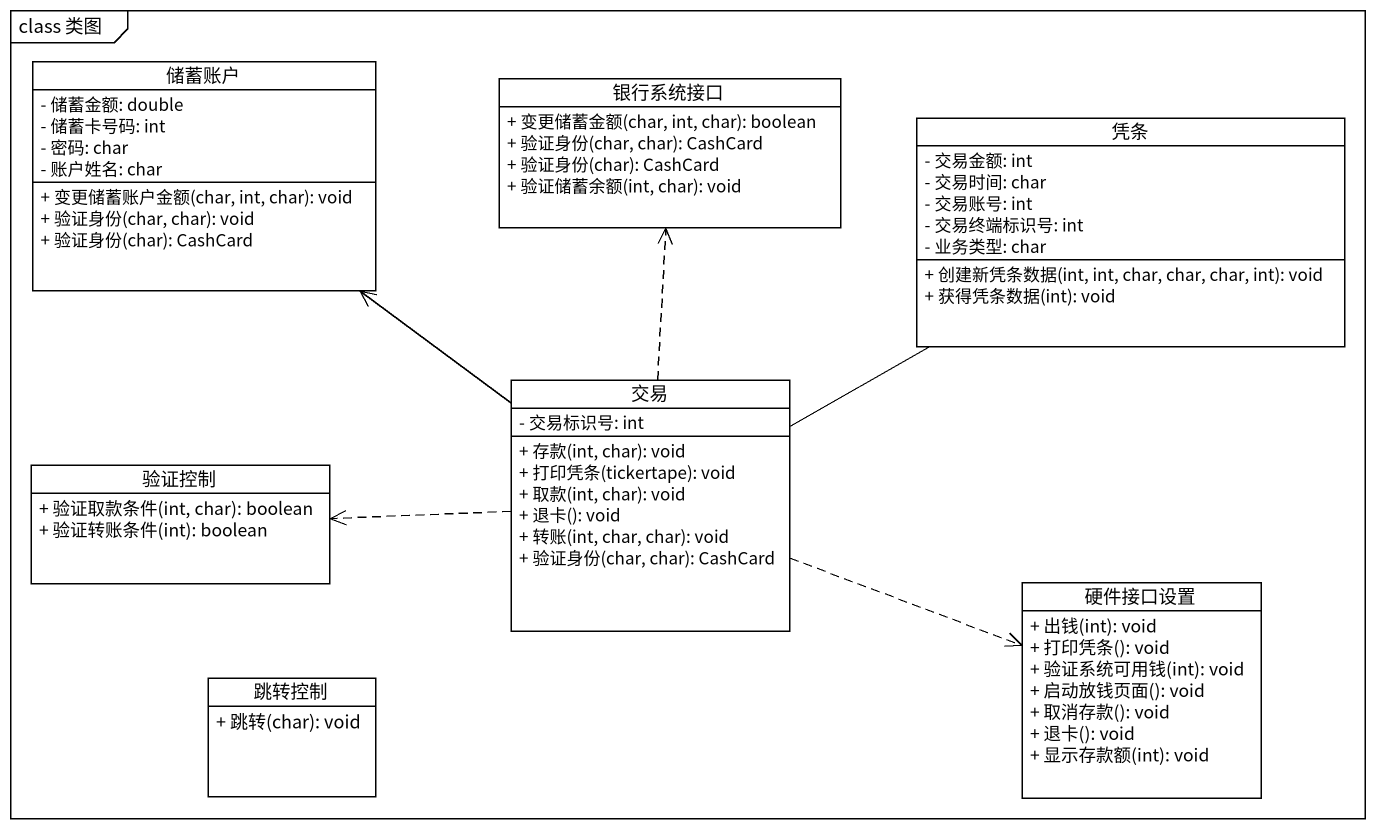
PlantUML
@startuml
mainframe class 类图
hide circle
hide empty members
skinparam classAttributeIconSize 0
class 储蓄账户 {
  - 储蓄金额: double
  - 储蓄卡号码: int
  - 密码: char
  - 账户姓名: char
  + 变更储蓄账户金额(char, int, char): void
  + 验证身份(char, char): void
  + 验证身份(char): CashCard
}
class 银行系统接口 {
  + 变更储蓄金额(char, int, char): boolean
  + 验证身份(char, char): CashCard
  + 验证身份(char): CashCard
  + 验证储蓄余额(int, char): void
}
class 凭条 {
  - 交易金额: int
  - 交易时间: char
  - 交易账号: int
  - 交易终端标识号: int
  - 业务类型: char
  + 创建新凭条数据(int, int, char, char, char, int): void
  + 获得凭条数据(int): void
}
class 交易 {
  - 交易标识号: int
  + 存款(int, char): void
  + 打印凭条(tickertape): void
  + 取款(int, char): void
  + 退卡(): void
  + 转账(int, char, char): void
  + 验证身份(char, char): CashCard
}
class 验证控制 {
  + 验证取款条件(int, char): boolean
  + 验证转账条件(int): boolean
}
class 硬件接口设置 {
  + 出钱(int): void
  + 打印凭条(): void
  + 验证系统可用钱(int): void
  + 启动放钱页面(): void
  + 取消存款(): void
  + 退卡(): void
  + 显示存款额(int): void
}
class 跳转控制 {
  + 跳转(char): void
}
交易 -up-> 储蓄账户
交易 .up.> 银行系统接口
交易 -right- 凭条
交易 .left.> 验证控制
交易 .right.> 硬件接口设置
@enduml
